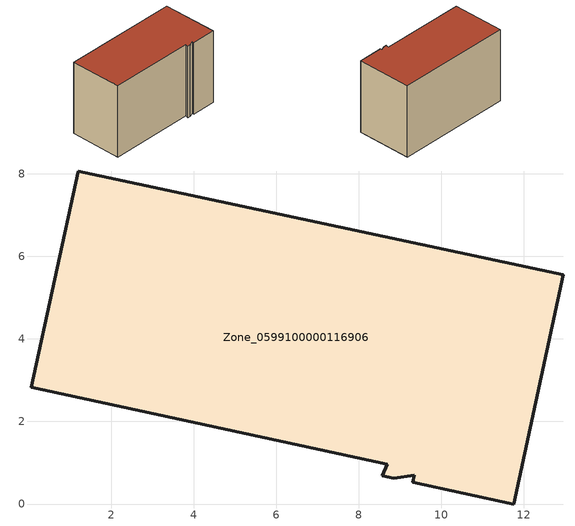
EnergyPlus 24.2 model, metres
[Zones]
Zone_0599100000116906
 floor ground (C_G): 9.34,0.7 8.85,0.62 8.58,0.68 8.69,0.97 0.07,2.83 1.2,8.07 12.96,5.56 11.76,0 9.31,0.52 z0
 wall outside (C_F): 11.76,0 12.96,5.56 1.2,8.07 0.07,2.83 8.69,0.97 8.58,0.68 8.85,0.62 9.34,0.7 9.31,0.52 11.76,0 z0:7.72
 roof outside (C_R): 8.85,0.62 9.34,0.7 9.31,0.52 11.76,0 12.96,5.56 1.2,8.07 0.07,2.83 8.69,0.97 8.58,0.68 z7.72
[BUILDING]
Pand.0599100000116906: North Axis=0; Terrain=City; Loads Convergence Tolerance Value=0.04; Temperature Convergence Tolerance Value=0.4; Solar Distribution=FullExterior; Maximum Number of Warmup Days=25; Minimum Number of Warmup Days=1
[Site:Location]
Rotterdam.The.Hague.AP_ZH_NLD Design_Conditions: Latitude=51.96; Longitude=4.45; Time Zone=1; Elevation=-4.5
[SITE:GROUNDTEMPERATURE:BUILDINGSURFACE]
18, 18, 18, 18, 18, 18, 18, 18, 18, 18, 18, 18
[MATERIAL] Thermal Absorptance=0.9; Solar Absorptance=0.7; Visible Absorptance=0.7
Name | Roughness | Thickness | Conductivity | Density | Specific Heat
G.TC.1975-1991 | MediumSmooth | 0.15 | 0.288461 | 540 | 1210
F.TC.1975-1991 | Rough | 0.3 | 0.230769 | 1920 | 840
R.TC.1975-1991 | MediumRough | 0.2 | 0.153846 | 1500 | 1000
[CONSTRUCTION]
C_G: G.TC.1975-1991
C_F: F.TC.1975-1991
C_R: R.TC.1975-1991
[ZONE]
Zone_0599100000116906: Type=1; Multiplier=1; Ceiling Height=Autocalculate; Volume=Autocalculate; Floor Area=autocalculate; Part of Total Floor Area=Yes
[ZONEINFILTRATION:DESIGNFLOWRATE]
Infil_Zone_0599100000116906: Zone or ZoneList or Space or SpaceList=Zone_0599100000116906; Schedule=AlwaysOn; Design Flow Rate Calculation Method=Flow/Area; Flow Rate per Floor Area=0.003; Constant Term Coefficient=1; Temperature Term Coefficient=0; Velocity Term Coefficient=0; Velocity Squared Term Coefficient=0
[HVACTEMPLATE:ZONE:IDEALLOADSAIRSYSTEM]
Zone_0599100000116906: Maximum Heating Supply Air Temperature=50; Minimum Cooling Supply Air Temperature=13; Maximum Heating Supply Air Humidity Ratio=0.0156; Minimum Cooling Supply Air Humidity Ratio=0.0077; Heating Limit=NoLimit; Cooling Limit=NoLimit; Dehumidification Control Type=ConstantSensibleHeatRatio; Cooling Sensible Heat Ratio=0.7; Dehumidification Setpoint=60; Humidification Control Type=None; Humidification Setpoint=30; Outdoor Air Method=None; Outdoor Air Flow Rate per Person=0.00944; Outdoor Air Flow Rate per Zone Floor Area=0; Outdoor Air Flow Rate per Zone=0; Demand Controlled Ventilation Type=None; Outdoor Air Economizer Type=NoEconomizer; Heat Recovery Type=None; Sensible Heat Recovery Effectiveness=0.7; Latent Heat Recovery Effectiveness=0.65
[ZONECONTROL:THERMOSTAT]
ThermostatControl_Zone_0599100000116906: Zone or ZoneList=Zone_0599100000116906; Control Type Schedule=DualSetpointControlType; Control 1=Thermostat_Zone_0599100000116906; Temperature Difference Between Cutout And Setpoint=0
[THERMOSTATSETPOINT:DUALSETPOINT]
Thermostat_Zone_0599100000116906: Heating Setpoint Temperature Schedule=HeatingSetpoint_Zone_0599100000116906; Cooling Setpoint Temperature Schedule=CoolingSetpoint_Zone_0599100000116906
[SCHEDULE:COMPACT]
HeatingSetpoint_Zone_0599100000116906: Through: 12/31, For: AllDays, Until: 24:00, 21
CoolingSetpoint_Zone_0599100000116906: Through: 12/31, For: AllDays, Until: 24:00, 24
DualSetpointControlType: Through: 12/31, For: AllDays, Until: 24:00, 4
AlwaysOn: Through: 12/31, For: AllDays, Until: 24:00, 1
